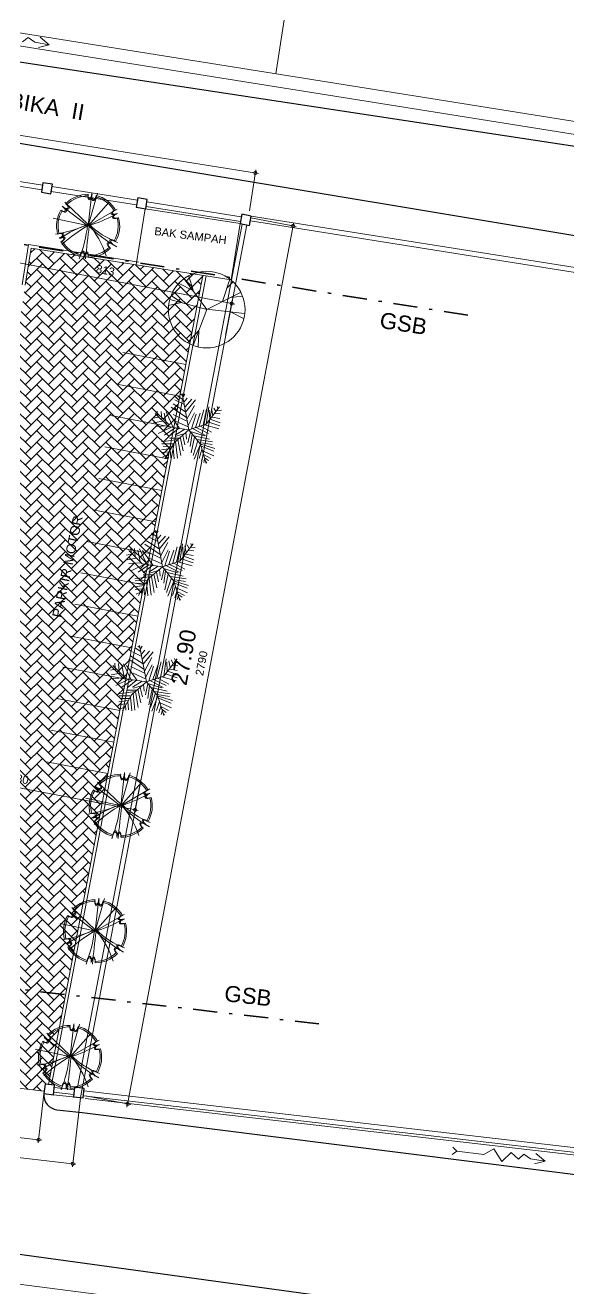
# Model space of a CAD drawing. Header units: millimetres. Extents: x -11 to 1625, y -267 to 180.
# Drawn here: x 1482.89 to 1499.86, y 110.4 to 149.85 of the extents above; entities that cross this region are included whole.
import ezdxf

# ---------------------------------------------------------------- set-up
doc = ezdxf.new("R2010")
doc.units = ezdxf.units.MM
doc.linetypes.add('DASHDOT', pattern=[1, 0.5, -0.25, 0, -0.25])
for name, color, linetype, lineweight in [('ars', 11, 'Continuous', 5), ('batas jalan', 3, 'Continuous', 25), ('GSB', 1, 'DASHDOT', 35), ('KOLOM', 1, 'Continuous', 30), ('lan', 7, 'Continuous', 15), ('line', 11, 'Continuous', 5), ('not', 7, 'Continuous', 20), ('PAGAR', 4, 'Continuous', 18), ('POHON', 84, 'Continuous', 0), ('u', 6, 'Continuous', 20)]:
    doc.layers.add(name, color=color, linetype=linetype, lineweight=lineweight)
doc.styles.add('ATTR', font='romans.shx', dxfattribs={"width": 0.8, "height": 1.735066})
doc.styles.get("Standard").update_dxf_attribs({"font": 'ARIALUNI.TTF'})
doc.dimstyles.new('SK100', dxfattribs={"dimtxt": 0.25, "dimasz": 0.1, "dimexe": 0.1, "dimexo": 0, "dimgap": 0.15, "dimtad": 1, "dimdec": 0, "dimlfac": 100, "dimzin": 12, "dimdsep": 46, "dimtxsty": 'Standard', "dimblk": 'BULAT', "dimcen": 0.1, "dimclrd": 256, "dimclre": 256, "dimclrt": 256, "dimadec": 0, "dimazin": 3, "dimtfac": 1, "dimtdec": 0, "dimtofl": 0, "dimtmove": 0, "dimatfit": 3, "dimldrblk": 'BULAT', "dimfxl": 0, "dimtolj": 1, "dimtzin": 0, "dimlwd": -1, "dimlwe": -1, "dimarcsym": 0})

# ---------------------------------------------------------------- blocks, each defined once
blk = doc.blocks.new('BULAT')
for p, q in [((-1, 0), (1, 0)), ((0, -1), (0, 1))]:
    blk.add_line(p, q)
blk.add_circle((0, 0), 0.5)
blk = doc.blocks.new('*D1648')
at = {"layer": 'Defpoints', "color": 0}
for p in [(1481.156, 141.703), (1489.331, 141.161), (1489.143, 140.178)]:
    blk.add_point(p, dxfattribs=at)
at = {"layer": 'u'}
for p, q in [((1481.156, 141.703), (1481.363, 142.783)), ((1481.442, 142.666), (1489.233, 141.179)), ((1489.143, 140.178), (1489.35, 141.259))]:
    blk.add_line(p, q, dxfattribs=at)
at = {"layer": 'u', "xscale": 0.1, "yscale": 0.1, "zscale": 0.1}
for p, rotation in [((1481.344, 142.685), 169.1956795512106), ((1489.331, 141.161), 349.1956795512105)]:
    blk.add_blockref('BULAT', p, dxfattribs=dict(at, rotation=rotation))
at = {"layer": 'u', "insert": (1485.389, 142.196), "char_height": 0.25, "attachment_point": 5, "rotation": 349.1957}
blk.add_mtext('\\A1;813', dxfattribs=at)
blk = doc.blocks.new('*D1650')
at = {"layer": 'Defpoints', "color": 0}
for p in [(1478.844, 127.795), (1486.501, 126.333), (1486.314, 125.351)]:
    blk.add_point(p, dxfattribs=at)
at = {"layer": 'u'}
for p, q in [((1478.844, 127.795), (1478.638, 126.714)), ((1478.755, 126.794), (1486.216, 125.37)), ((1486.501, 126.333), (1486.295, 125.253))]:
    blk.add_line(p, q, dxfattribs=at)
at = {"layer": 'u', "xscale": 0.1, "yscale": 0.1, "zscale": 0.1}
for p, rotation in [((1478.657, 126.812), 169.1956795512109), ((1486.314, 125.351), 349.1956795512109)]:
    blk.add_blockref('BULAT', p, dxfattribs=dict(at, rotation=rotation))
at = {"layer": 'u', "insert": (1482.704, 126.323), "char_height": 0.25, "attachment_point": 5, "rotation": 349.1957}
blk.add_mtext('\\A1;780', dxfattribs=at)
blk = doc.blocks.new('POH1')
for p, q in [((0.05, -0.21), (0.81, 6.36)), ((0.05, -0.21), (1.89, 6.3)), ((0.02, -0.21), (-5.08, 3.7)), ((0.13, 0.02), (-4.57, 4.49)), ((0.05, -0.21), (4.16, 4.43)), ((0.05, -0.21), (5.8, 3.13)), ((-0.06, -0.14), (-6.86, 1.32))]:
    blk.add_line(p, q)
for centre, radius, start, end in [((0.05, -0.21), 6.25, 90, 135.0227), ((0.05, -0.21), 5.96, 90, 135.0227), ((0.05, -0.21), 5.96, 82.7502, 83.2278), ((0.05, -0.21), 6.25, 82.7502, 83.2278), ((0.05, -0.21), 5.96, 30, 75.0227), ((0.05, -0.21), 6.25, 30, 75.0227), ((0.05, -0.21), 6.25, 150, 195.0227), ((0.05, -0.21), 5.96, 150, 195.0227), ((0.05, -0.21), 6.25, 142.7502, 143.2278), ((0.05, -0.21), 5.96, 142.7502, 143.2278), ((-10.04, 21.28), 23.43, 278.8909, 295.051), ((5.31, -17.57), 18.35, 106.8033, 125.7765), ((-13.31, -11.55), 17.78, 17.8032, 41.5209), ((-7.08, 24.06), 25.29, 286.3556, 299.2634), ((11.41, 11.39), 15.87, 224.9427, 249.6513), ((0.05, -0.21), 5.96, 330, 15.0227), ((0.05, -0.21), 6.25, 330, 15.0227), ((0.05, -0.21), 5.96, 22.7502, 23.2278), ((0.05, -0.21), 6.25, 22.7502, 23.2278), ((17.96, -30.23), 35.05, 120.5334, 131.3202), ((-25.72, 2.83), 25.82, 338.2739, 353.6202), ((297.19, -37.09), 299.21, 172.9262, 174.1748), ((17.56, 17.05), 24.47, 224.1559, 241.0585), ((0.05, -0.21), 6.25, 202.7502, 203.2278), ((0.05, -0.21), 5.96, 202.7502, 203.2278), ((0.05, -0.21), 6.25, 210, 255.0227), ((0.05, -0.21), 5.96, 210, 255.0227), ((0.05, -0.21), 5.96, 270, 315.0227), ((0.05, -0.21), 6.25, 270, 315.0227), ((0.05, -0.21), 5.96, 322.7502, 323.2278), ((0.05, -0.21), 6.25, 322.7502, 323.2278), ((0.05, -0.21), 6.25, 262.7502, 263.2278), ((0.05, -0.21), 5.96, 262.7502, 263.2278)]:
    blk.add_arc(centre, radius, start, end)
for centre, major_axis, ratio, start_param, end_param in [((0.41, 5.99), (-0.115, -0.809), 0.450725, 4.712389, 7.927948), ((0.39, 5.7), (-0.109, -0.771), 0.450725, 4.712389, 7.927948), ((1.19, 5.58), (-0.14, -0.794), 0.498328, 4.647864, 7.899063), ((1.24, 5.87), (-0.147, -0.833), 0.498328, 4.647864, 7.899063), ((-5.14, 3.21), (0.643, -0.504), 0.450725, 4.712389, 7.927948), ((-4.89, 3.05), (0.613, -0.48), 0.450725, 4.712389, 7.927948), ((-4.62, 3.86), (0.648, -0.544), 0.498328, 4.647864, 7.899063), ((-4.4, 3.67), (0.618, -0.518), 0.498328, 4.647864, 7.899063), ((5.34, 2.45), (-0.723, -0.291), 0.450725, 4.712389, 7.927948), ((5.6, 2.58), (-0.758, -0.305), 0.450725, 4.712389, 7.927948), ((5.63, 1.7), (-0.758, -0.276), 0.498328, 4.647864, 7.899063), ((5.9, 1.8), (-0.795, -0.29), 0.498328, 4.647864, 7.899063), ((-5.81, -2.21), (0.795, 0.29), 0.498328, 4.647864, 7.899063), ((-5.53, -2.11), (0.758, 0.276), 0.498328, 4.647864, 7.899063), ((-5.5, -2.99), (0.758, 0.305), 0.450725, 4.712389, 7.927948), ((-5.24, -2.86), (0.723, 0.291), 0.450725, 4.712389, 7.927948), ((4.49, -4.09), (-0.618, 0.518), 0.498328, 4.647864, 7.899063), ((4.71, -4.28), (-0.648, 0.544), 0.498328, 4.647864, 7.899063), ((4.99, -3.46), (-0.613, 0.48), 0.450725, 4.712389, 7.927948), ((5.23, -3.62), (-0.643, 0.504), 0.450725, 4.712389, 7.927948), ((-1.15, -6.28), (0.147, 0.833), 0.498328, 4.647864, 7.899063), ((-1.09, -5.99), (0.14, 0.794), 0.498328, 4.647864, 7.899063), ((-0.32, -6.4), (0.115, 0.809), 0.450725, 4.712389, 7.927948), ((-0.3, -6.11), (0.109, 0.771), 0.450725, 4.712389, 7.927948)]:
    blk.add_ellipse(centre, major_axis=major_axis, ratio=ratio, start_param=start_param, end_param=end_param)
blk.add_point((0.05, -0.21))
blk.add_point((0.05, -0.21))
blk = doc.blocks.new('Deciduous Tree 13 PV')
at = {"layer": 'POHON'}
for p, q in [((-0.271, 0.374), (-0.538, 0.509)), ((0.001, 0.001), (-0.438, 0.6)), ((-0.266, 0.38), (-0.347, 0.655)), ((0.311, 0.16), (0.454, 0.594)), ((0.401, 0.429), (0.511, 0.539)), ((-0.495, 0.136), (-0.695, 0.276)), ((0.001, 0.001), (0.664, 0.332)), ((0.473, 0.234), (0.697, 0.264)), ((-0.49, 0.136), (-0.748, 0.081)), ((0.001, 0.001), (-0.724, 0.197)), ((0, 0), (-0.261, -0.702)), ((0.001, 0.008), (0.74, -0.078)), ((0.478, -0.047), (0.721, -0.176)), ((-0.161, -0.414), (-0.376, -0.653)), ((-0.156, -0.414), (-0.166, -0.726))]:
    blk.add_line(p, q, dxfattribs=at)
blk.add_circle((0, 0), 0.75, dxfattribs=at)
at = {"layer": 'POHON', "style": 'ATTR', "width": 0.8, "flags": 9}
blk.add_attdef('ESTCODE', (0.001, 0.001), '', height=0.000003, rotation=180, dxfattribs=at)
blk = doc.blocks.new('Tree Palm')
at = {"layer": 'POHON'}
for p, q in [((-0.05114, 0.28097), (-0.24676, 0.40636)), ((-0.07288, 0.39707), (-0.21778, 0.46673)), ((-0.08737, 0.47138), (-0.17069, 0.52711)), ((-0.10186, 0.5364), (-0.13084, 0.55962)), ((0, 0), (-0.105, 0.57)), ((-0.09099, 0.51782), (-0.06563, 0.55962)), ((-0.0765, 0.43423), (-0.02578, 0.4946)), ((-0.05839, 0.35992), (0.04667, 0.48067)), ((-0.05114, 0.27632), (0.10463, 0.46673)), ((-0.47498, 0.19737), (-0.5583, 0.18344)), ((-0.315, 0.045), (-0.525, 0.255)), ((-0.48585, 0.21131), (-0.49309, 0.29026)), ((-0.43513, 0.28561), (-0.42427, 0.15558)), ((-0.38442, 0.26239), (-0.34819, 0.07663)), ((-0.35544, 0.28097), (-0.24314, 0.03947)), ((-0.14533, 0.0209), (-0.30834, 0.2531)), ((-0.03665, 0.19273), (-0.27574, 0.35527)), ((-0.24314, 0.23917), (-0.02941, 0.137)), ((-0.02941, 0.16486), (0.08652, 0.3785)), ((-0.01129, 0.06734), (0.09014, 0.26704)), ((0.03942, 0.01625), (0.11187, 0.24381)), ((0.10101, 0.03483), (0.17708, 0.26239)), ((0.16259, 0.05805), (0.23142, 0.31348)), ((0.22055, 0.07198), (0.27489, 0.32277)), ((0.27, 0.09), (0.48, 0.36)), ((0.27127, 0.09056), (0.31112, 0.35992)), ((0.31836, 0.30883), (0.32561, 0.16486)), ((0.35096, 0.32741), (0.3727, 0.22524)), ((0.36183, 0.19737), (0.48137, 0.1788)), ((0.38719, 0.34134), (0.41979, 0.28561)), ((0.4053, 0.25775), (0.48862, 0.24846)), ((0.43791, 0.29954), (0.51036, 0.30883)), ((0.44153, 0.36456), (0.45239, 0.32741)), ((-0.40615, 0.137), (-0.55105, 0.10913)), ((-0.3337, 0.06269), (-0.52207, 0.0534)), ((-0.28299, 0.03483), (-0.4786, -0.05805)), ((-0.21416, 0.03018), (-0.38079, -0.08128)), ((0, 0), (-0.315, 0.045)), ((-0.15982, 0.0209), (-0.3011, -0.09521)), ((0, 0), (-0.225, -0.195)), ((-0.06563, 0.01161), (-0.21416, -0.08128)), ((-0.20691, 0.137), (-0.01129, 0.04876)), ((0, 0), (0.27, 0.09)), ((0, 0), (0.18, -0.225)), ((0.06478, 0.01625), (0.2604, -0.08592)), ((0.11187, 0.03483), (0.30749, -0.05805)), ((0.1807, 0.05805), (0.35096, -0.03483)), ((0.24229, 0.07663), (0.46688, 0.01625)), ((0.29662, 0.12307), (0.48137, 0.06269)), ((0.33285, 0.16486), (0.48862, 0.10913)), ((-0.17431, -0.15094), (-0.42789, -0.18809)), ((-0.225, -0.195), (-0.375, -0.45)), ((-0.15257, -0.12772), (-0.3011, -0.12772)), ((-0.20691, -0.18345), (-0.17793, -0.44352)), ((-0.06563, -0.05805), (-0.19967, -0.09985)), ((-0.17069, -0.15094), (-0.12721, -0.40172)), ((-0.13446, -0.11378), (-0.08737, -0.32741)), ((-0.09461, -0.08592), (-0.06201, -0.23453)), ((-0.04752, -0.03483), (-0.03665, -0.14629)), ((0.02493, -0.03019), (-0.01491, -0.20202)), ((0.01769, -0.02555), (0.24229, -0.09521)), ((0.05029, -0.0627), (0.02131, -0.25775)), ((0.09014, -0.11378), (0.0358, -0.35992)), ((0.14085, -0.16951), (0.06478, -0.40172)), ((0.07565, -0.09056), (0.32198, -0.14629)), ((0.12274, -0.15094), (0.36907, -0.18809)), ((-0.28299, -0.29026), (-0.42789, -0.31348)), ((-0.24314, -0.21596), (-0.42427, -0.2206)), ((-0.30834, -0.34135), (-0.42427, -0.35528)), ((-0.26849, -0.2624), (-0.40253, -0.25775)), ((-0.32646, -0.36921), (-0.31921, -0.44352)), ((-0.29023, -0.30884), (-0.27936, -0.43887)), ((-0.25038, -0.23918), (-0.22865, -0.45281)), ((0.1807, -0.22524), (0.08289, -0.45745)), ((0.20244, -0.30419), (0.15897, -0.44816)), ((0.16259, -0.19738), (0.36183, -0.22989)), ((0.18, -0.225), (0.27, -0.525)), ((0.18433, -0.22524), (0.4053, -0.29026)), ((0.19157, -0.25311), (0.38719, -0.33206)), ((0.2278, -0.3785), (0.19519, -0.48532)), ((0.21331, -0.32741), (0.39081, -0.40636)), ((0.2278, -0.38314), (0.34372, -0.44816)), ((-0.34457, -0.39708), (-0.40978, -0.42494)), ((0.24591, -0.45745), (0.23142, -0.50854)), ((0.24591, -0.43423), (0.30749, -0.47603)), ((0.26764, -0.49925), (0.28213, -0.50854))]:
    blk.add_line(p, q, dxfattribs=at)
at = {"layer": 'POHON', "style": 'ATTR', "width": 0.8, "flags": 9}
blk.add_attdef('ESTCODE', (0, 0), '', height=0.00000274, dxfattribs=at)
blk = doc.blocks.new('*D1659')
at = {"layer": 'Defpoints', "color": 0}
for p in [(1478.812, 117.103), (1483.478, 116.564), (1483.303, 115.049)]:
    blk.add_point(p, dxfattribs=at)
at = {"layer": 'u'}
for p, q in [((1478.812, 117.103), (1478.625, 115.489)), ((1483.478, 116.564), (1483.291, 114.95)), ((1478.736, 115.577), (1483.203, 115.06))]:
    blk.add_line(p, q, dxfattribs=at)
at = {"layer": 'u', "xscale": 0.1, "yscale": 0.1, "zscale": 0.1}
for p, rotation in [((1478.637, 115.588), 173.4063570293028), ((1483.303, 115.049), 353.4063570293028)]:
    blk.add_blockref('BULAT', p, dxfattribs=dict(at, rotation=rotation))
at = {"layer": 'u', "insert": (1481.002, 115.594), "char_height": 0.25, "attachment_point": 5, "rotation": 353.4064}
blk.add_mtext('\\A1;470', dxfattribs=at)
blk = doc.blocks.new('*D1653')
at = {"layer": 'Defpoints', "color": 0}
for p in [(1489.931, 143.834), (1484.766, 116.415), (1486.082, 116.167)]:
    blk.add_point(p, dxfattribs=at)
at = {"layer": 'u'}
for p, q in [((1489.931, 143.834), (1491.345, 143.568)), ((1491.228, 143.488), (1486.1, 116.265)), ((1484.766, 116.415), (1486.18, 116.148))]:
    blk.add_line(p, q, dxfattribs=at)
at = {"layer": 'u', "xscale": 0.1, "yscale": 0.1, "zscale": 0.1}
for p, rotation in [((1491.247, 143.586), 79.33193220774305), ((1486.082, 116.167), 259.331932207743)]:
    blk.add_blockref('BULAT', p, dxfattribs=dict(at, rotation=rotation))
at = {"layer": 'u', "insert": (1488.391, 129.928), "char_height": 0.25, "attachment_point": 5, "rotation": 79.3319}
blk.add_mtext('\\A1;2790', dxfattribs=at)
blk = doc.blocks.new('*D1654')
at = {"layer": 'Defpoints', "color": 0}
for p in [(1453.637, 149.835), (1490.072, 145.242), (1489.884, 144.059)]:
    blk.add_point(p, dxfattribs=at)
at = {"layer": 'u'}
for p, q in [((1453.637, 149.835), (1453.841, 151.116)), ((1453.924, 151.002), (1489.974, 145.257)), ((1489.884, 144.059), (1490.088, 145.34))]:
    blk.add_line(p, q, dxfattribs=at)
at = {"layer": 'u', "xscale": 0.1, "yscale": 0.1, "zscale": 0.1}
for p, rotation in [((1453.825, 151.018), 170.946141512389), ((1490.072, 145.242), 350.946141512389)]:
    blk.add_blockref('BULAT', p, dxfattribs=dict(at, rotation=rotation))
at = {"layer": 'u', "insert": (1471.993, 148.404), "char_height": 0.25, "attachment_point": 5, "rotation": 350.9461}
blk.add_mtext('\\A1;3670', dxfattribs=at)
blk = doc.blocks.new('*D1656')
at = {"layer": 'Defpoints', "color": 0}
for p in [(1450.235, 120.328), (1484.608, 116.362), (1484.37, 114.298)]:
    blk.add_point(p, dxfattribs=at)
at = {"layer": 'u'}
for p, q in [((1450.235, 120.328), (1449.986, 118.164)), ((1450.097, 118.252), (1484.27, 114.31)), ((1484.608, 116.362), (1484.358, 114.199))]:
    blk.add_line(p, q, dxfattribs=at)
at = {"layer": 'u', "xscale": 0.1, "yscale": 0.1, "zscale": 0.1}
for p, rotation in [((1449.997, 118.264), 173.4190750474977), ((1484.37, 114.298), 353.4190750474976)]:
    blk.add_blockref('BULAT', p, dxfattribs=dict(at, rotation=rotation))
at = {"layer": 'u', "insert": (1467.215, 116.557), "char_height": 0.25, "attachment_point": 5, "rotation": 353.4191}
blk.add_mtext('\\A1;3460', dxfattribs=at)

msp = doc.modelspace()

# ---------------------------------------------------------------- hatches: boundary and pattern name
at = {"layer": 'ars'}
h = msp.add_hatch(dxfattribs=at)
h.set_pattern_fill('AR-HBONE', color=256, scale=0.0025)
h.set_pattern_definition([(45, (1507.31275, -139.7606), (4e-17, 0.35921024), [0.762, -0.254]), (135, (1507.49236, -139.581), (4e-17, 0.35921024), [0.762, -0.254])])
h.paths.add_polyline_path([(1488.432162, 142.0380891), (1486.4142997, 142.3596278), (1483.0732195, 142.8920163), (1482.8882431, 141.7311707), (1480.6065094, 127.411824), (1479.5278109, 127.5837105), (1478.4085919, 120.5598916), (1478.4506497, 120.5531899, -0.423190975), (1479.1635445, 119.5377497), (1478.7436369, 117.3374184), (1478.8345593, 117.3269086), (1478.8087232, 117.1033968), (1483.4776351, 116.5637102), (1483.5034712, 116.787222), (1483.6109571, 116.7747975)])

# ---------------------------------------------------------------- linework, layer by layer
for p, q in [((1482.9902014, 143.0065065), (1482.789489, 141.7469068)), ((1483.0732195, 142.8920163), (1482.8882431, 141.7311707)), ((1486.4300358, 142.4583819), (1482.9902014, 143.0065065)), ((1486.4142997, 142.3596278), (1483.0732195, 142.8920163))]:
    msp.add_line(p, q, dxfattribs=at)
at = {"layer": 'batas jalan'}
for p, q in [((1509.5628843, 141.6961132), (1435.8233847, 153.9564222)), ((1503.58881, 145.5220934), (1454.6069366, 152.9787747)), ((1483.8766744, 115.9856502), (1484.6622167, 115.9029511)), ((1484.6622167, 115.9029511), (1524.714162, 110.8628506)), ((1524.714162, 105.7052769), (1478.9781261, 111.9764838))]:
    msp.add_line(p, q, dxfattribs=at)
msp.add_arc((1483.9246374, 116.4412409), 0.4581083, 173.99027013, 263.99023981, dxfattribs=at)
at = {"layer": 'GSB', "ltscale": 1.5}
for p, q in [((1496.70685, 140.794998), (1448.8246496, 148.4248455)), ((1492.0571915, 118.6674613), (1445.2277307, 124.0805495))]:
    msp.add_line(p, q, dxfattribs=at)
at = {"layer": 'KOLOM'}
for points in [[(1483.3897313, 144.6384778), (1483.6859937, 144.5912695), (1483.733202, 144.8875318), (1483.4369396, 144.9347401)], [(1486.3523548, 144.1663949), (1486.6486171, 144.1191866), (1486.6958254, 144.415449), (1486.3995631, 144.4626573)], [(1489.5922289, 143.6568806), (1489.8869109, 143.600644), (1489.9431475, 143.8953259), (1489.6484656, 143.9515626)], [(1483.4690231, 116.4892063), (1483.7670388, 116.4547582), (1483.8014868, 116.7527739), (1483.5034712, 116.787222)], [(1484.3950553, 116.3870307), (1484.6930709, 116.3525826), (1484.727519, 116.6505982), (1484.4295034, 116.6850463)]]:
    msp.add_lwpolyline(points, close=True, dxfattribs=at)
at = {"layer": 'lan'}
for p, q in [((1485.936377, 139.6292892), (1487.9009233, 139.2543784)), ((1485.7489217, 138.647016), (1487.7134679, 138.2721053)), ((1485.5614663, 137.6647429), (1487.5260125, 137.2898321)), ((1485.3740109, 136.6824698), (1487.3385571, 136.307559)), ((1485.1865555, 135.7001967), (1487.1511017, 135.3252859)), ((1484.9991001, 134.7179236), (1486.9636464, 134.3430128)), ((1484.8116447, 133.7356504), (1486.776191, 133.3607397)), ((1484.6241894, 132.7533773), (1486.5887356, 132.3784666)), ((1484.436734, 131.7711042), (1486.4012802, 131.3961934)), ((1484.2492786, 130.7888311), (1486.2138248, 130.4139203)), ((1484.0618232, 129.806558), (1486.0263694, 129.4316472)), ((1483.8743678, 128.8242849), (1485.8389141, 128.4493741)), ((1483.6869124, 127.8420117), (1485.6514587, 127.467101)), ((1483.4994571, 126.8597386), (1485.4640033, 126.4848278)), ((1483.7670388, 116.4547582), (1484.45972, 116.3746902)), ((1513.5866187, 113.0078679), (1484.7577357, 116.3402421))]:
    msp.add_line(p, q, dxfattribs=at)
msp.add_lwpolyline([(1486.6285569, 144.1223831), (1489.5922289, 143.6568806), (1489.3122584, 141.8998855), (1486.349635, 142.3719683)], close=True, dxfattribs=at)
at = {"layer": 'line'}
for p, q in [((1492.8410098, 162.4030883), (1490.7111574, 148.3323931)), ((1517.6790472, 144.0351619), (1454.7551972, 154.0618394)), ((1517.6267222, 143.6384533), (1454.3886951, 153.7151937)), ((1482.8049043, 149.3301519), (1482.9749983, 149.4748786)), ((1482.9749983, 149.4748786), (1483.181327, 149.3266725)), ((1483.181327, 149.3266725), (1483.6363304, 149.2368552)), ((1483.6363304, 149.2368552), (1483.3013493, 149.1607831)), ((1483.3516486, 149.4853652), (1483.6363304, 149.2368552)), ((1496.3610979, 114.6875753), (1496.2126371, 114.5873188)), ((1496.2319594, 114.8147197), (1496.3610979, 114.6875753)), ((1496.3610979, 114.6875753), (1497.2070065, 114.5844076)), ((1497.2070065, 114.5844076), (1497.5163686, 114.7657438)), ((1497.5163686, 114.7657438), (1497.7708287, 114.3637502)), ((1497.7708287, 114.3637502), (1498.0582371, 114.6532877)), ((1498.0582371, 114.6532877), (1498.2887385, 114.4437249)), ((1498.2887385, 114.4437249), (1498.4531527, 114.594873)), ((1498.4531527, 114.594873), (1498.6650174, 114.4546948)), ((1498.6650174, 114.4546948), (1499.1231326, 114.3824062)), ((1498.8291231, 114.6198073), (1499.1231326, 114.3824062)), ((1499.1231326, 114.3824062), (1498.7913179, 114.2935339)), ((1524.714162, 105.1357976), (1470.9367397, 112.0488795))]:
    msp.add_line(p, q, dxfattribs=at)
at = {"layer": 'PAGAR'}
for p, q in [((1483.4251375, 144.8606745), (1480.7587764, 145.2855491)), ((1483.4015334, 144.7125433), (1480.7351723, 145.1374179)), ((1486.387761, 144.3885917), (1483.7213999, 144.8134662)), ((1486.3641569, 144.2404605), (1483.6977957, 144.6653351)), ((1489.605045, 143.7240372), (1486.6604192, 144.1932522)), ((1489.6331764, 143.871447), (1486.6840234, 144.3413834)), ((1484.514776, 116.6751895), (1489.6613984, 143.6436804)), ((1517.0705358, 139.4207277), (1489.9150051, 143.7478588)), ((1517.0901577, 139.5694935), (1489.9431366, 143.8952686)), ((1484.6077983, 116.3624394), (1489.8087394, 143.6155621)), ((1483.6109571, 116.7747975), (1488.432162, 142.0380891)), ((1483.7105645, 116.7632837), (1488.5309623, 142.0223456)), ((1483.4749465, 116.564021), (1478.8087232, 117.1033968)), ((1484.4031123, 116.4567329), (1483.7729622, 116.5295729)), ((1484.4203363, 116.6057408), (1483.7901862, 116.6785808)), ((1524.714162, 111.7971177), (1484.7011279, 116.4222848)), ((1524.714162, 111.9481165), (1484.718352, 116.5712927))]:
    msp.add_line(p, q, dxfattribs=at)

# ---------------------------------------------------------------- block references
at = {"layer": 'POHON'}
for name, p, xscale, yscale, zscale in [('POH1', (1484.8422749, 143.6202736), 0.157610670999913, 0.157610670999913, 0.157610670999913), ('Deciduous Tree 13 PV', (1488.5510148, 140.9721376), 1.595675849552529, 1.595675849552529, 1.595675849552529), ('Tree Palm', (1487.9955448, 137.2167064), 2, 2, 2), ('Tree Palm', (1487.1689927, 132.9399263), 2, 2, 2), ('Tree Palm', (1486.6686353, 129.3476055), 2, 2, 2), ('POH1', (1485.8599817, 125.5103521), 0.157610670999913, 0.157610670999913, 0.157610670999913), ('POH1', (1485.0579913, 121.5915398), 0.157610670999913, 0.157610670999913, 0.157610670999913), ('POH1', (1484.2791366, 117.6680993), 0.157610670999913, 0.157610670999913, 0.157610670999913)]:
    msp.add_blockref(name, p, dxfattribs=dict(at, xscale=xscale, yscale=yscale, zscale=zscale))

# ---------------------------------------------------------------- texts
at = {"layer": 'not', "attachment_point": 1}
for s, width, insert, char_height, rotation in [('\\pi0.20286;JL. ARABIKA  II', 5.253610777, (1479.7069792, 148.2299688), 0.5, 350.39052035), ('BAK SAMPAH', 2.290500661, (1486.9364596, 143.5529793), 0.25, 352.61936379), ('\\pi1.9254;GSB', 5.253610777, (1492.1005412, 141.1966653), 0.5, 351.16673645), ('\\pi0.092497;PARKIR MOTOR', 3.384517328, (1483.7033628, 131.304404), 0.3, 78.09595662), ('\\pi0.24771;27.90', 2.190504275, (1487.3801318, 129.0573031), 0.5, 79.51880764), ('\\pi1.9254;GSB', 5.253610777, (1487.2239589, 120.0942509), 0.5, 353.50149442)]:
    msp.add_mtext_dynamic_manual_height_columns(s, width=width, gutter_width=12.5, heights=[0], dxfattribs=dict(at, insert=insert, char_height=char_height, rotation=rotation))

# ---------------------------------------------------------------- dimensions: what is measured, and where the dimension line sits
at = {"layer": 'u'}
for p1, p2, distance, picture, middle in [((1453.6368009, 149.8351719), (1489.8840754, 144.0592349), 1.1973305, '*D1654', (1471.9925576, 148.4038844)), ((1489.9314517, 143.8340394), (1484.7663477, 116.414746), 1.3385014, '*D1653', (1488.3913383, 129.9280235)), ((1450.2353716, 120.3278687), (1484.6077983, 116.3624394), -2.0778502, '*D1656', (1467.2152794, 116.5568935)), ((1478.8119897, 117.1030192), (1483.4776351, 116.5637102), -1.5248628, '*D1659', (1481.0016078, 115.5944796))]:
    dim = msp.add_aligned_dim(p1=p1, p2=p2, distance=distance, dimstyle='SK100', dxfattribs=at)
    dim.commit()
    dim.dimension.update_dxf_attribs({"geometry": picture, "text_midpoint": middle})
for base, p1, p2, picture, middle in [((1489.3309238, 141.1606998), (1481.1564747, 141.7026514), (1489.1434684, 140.1784267), '*D1648', (1485.3374269, 141.9228121)), ((1486.3138544, 125.3511454), (1478.8443926, 127.794652), (1486.5013098, 126.3334185), '*D1650', (1482.6522987, 126.0499107))]:
    dim = msp.add_linear_dim(base=base, p1=p1, p2=p2, angle=349.19567955, dimstyle='SK100', dxfattribs=at)
    dim.commit()
    dim.dimension.update_dxf_attribs({"geometry": picture, "text_midpoint": middle, "dimtype": 161})

doc.saveas('drawing.dxf')
